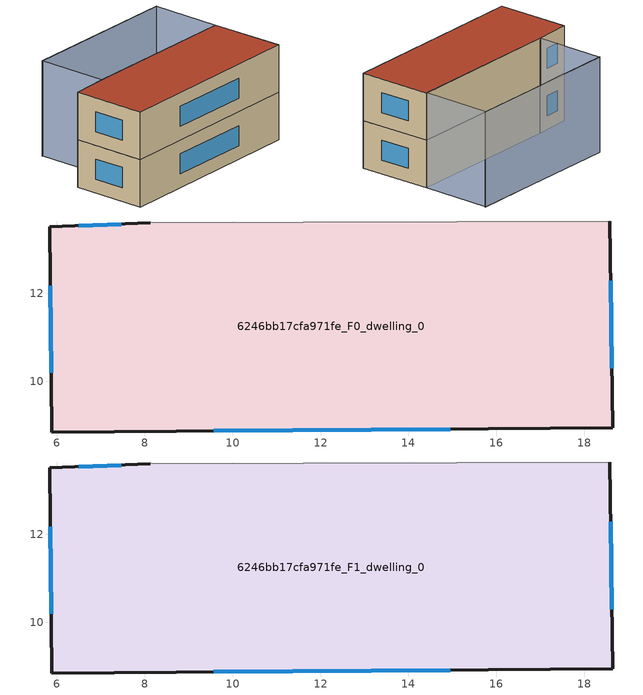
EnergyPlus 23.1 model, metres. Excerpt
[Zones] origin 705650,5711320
6246bb17cfa971fe_F0_dwelling_0
 floor ground (EU_floor_Construction): 18.58,13.65 18.65,8.94 5.88,8.85 5.84,13.52 8.12,13.6 z0
 wall outside (EU_wall_Construction): 8.12,13.6 5.84,13.52 5.88,8.85 18.65,8.94 18.58,13.65 z0:3
 wall adiabatic (EU_wall_Construction): 18.58,13.65 8.12,13.6 z0:3
 window (EU_Window_Construction): 7.46,13.58 6.5,13.55 / 18.63,10.3 18.6,12.29 / 9.57,8.87 14.95,8.91 / 5.85,12.17 5.87,10.2 z0.87:2.13
6246bb17cfa971fe_F1_dwelling_0
 floor to 6246bb17cfa971fe_F0_dwelling_0 (EU_floor_Construction): 18.58,13.65 18.65,8.94 5.88,8.85 5.84,13.52 8.12,13.6 z3
 wall outside (EU_wall_Construction): 8.12,13.6 5.84,13.52 5.88,8.85 18.65,8.94 18.58,13.65 z3:6
 wall adiabatic (EU_wall_Construction): 18.58,13.65 8.12,13.6 z3:6
 window (EU_Window_Construction): 7.46,13.58 6.5,13.55 / 18.63,10.3 18.6,12.29 / 9.57,8.87 14.95,8.91 / 5.85,12.17 5.87,10.2 z3.87:5.13
 roof outside (EU_roof_Construction): 18.65,8.94 18.58,13.65 8.12,13.6 5.84,13.52 5.88,8.85 z6
shading: 18.59,18.07 8.08,18.02 / 18.58,13.65 8.12,13.6 / 8.12,13.6 8.11,18.04 / 8.11,18.04 18.56,18.08 / 18.56,18.08 18.58,13.65 z0:6
[Building]
EU S2 Campaign: North Axis=0; Terrain=City; Solar Distribution=FullExterior
[Site:Location]
London: Latitude=51.5; Longitude=-0.5; Time Zone=0; Elevation=25
[SizingPeriod:WeatherFileDays]
AnnualSizingPeriod: Begin Month=1; Begin Day of Month=1; End Month=12; End Day of Month=31; Day of Week for Start Day=Monday; Use Weather File Daylight Saving Period=No; Use Weather File Rain and Snow Indicators=No
[MATERIAL]
EU_InternalMass_Material: Roughness=MediumRough; Thickness=0.1; Conductivity=1; Density=1800; Specific Heat=900; Thermal Absorptance=0.9; Solar Absorptance=0.7; Visible Absorptance=0.7
[MATERIAL:NOMASS] Roughness=MediumRough; Thermal Absorptance=0.9; Solar Absorptance=0.7; Visible Absorptance=0.7
Name | Thermal Resistance
EU_wall_NoMass | 0.724719
EU_roof_NoMass | 2.98947
EU_floor_NoMass | 2.39157
[WINDOWMATERIAL:SIMPLEGLAZINGSYSTEM]
EU_Window_SimpleGlazing: UFactor=2.63425; Solar Heat Gain Coefficient=0.76; Visible Transmittance=0.76
[CONSTRUCTION]
EU_wall_Construction: EU_wall_NoMass
EU_roof_Construction: EU_roof_NoMass
EU_floor_Construction: EU_floor_NoMass
EU_Window_Construction: EU_Window_SimpleGlazing
EU_InternalMass_Construction: EU_InternalMass_Material
[ZONE] Type=1; Multiplier=1; Ceiling Height=autocalculate; Volume=180.637; Floor Area=autocalculate; Part of Total Floor Area=Yes
6246bb17cfa971fe_F0_dwelling_0; 6246bb17cfa971fe_F1_dwelling_0
[INTERNALMASS] Construction=EU_InternalMass_Construction; Surface Area=60.2124
Name | Zone or ZoneList
6246bb17cfa971fe_F0_dwelling_0_EU_InternalMass | 6246bb17cfa971fe_F0_dwelling_0
6246bb17cfa971fe_F1_dwelling_0_EU_InternalMass | 6246bb17cfa971fe_F1_dwelling_0
[OTHEREQUIPMENT] Fuel Type=Electricity; Design Level Calculation Method=Watts/Area; Power per Zone Floor Area=1; Fraction Latent=0; Fraction Radiant=0; Fraction Lost=0; Carbon Dioxide Generation Rate=0; EndUse Subcategory=EU_Step8_InternalGains
Name | Zone or ZoneList or Space or SpaceList | Schedule
EU_Step8_InternalGain_6246bb17cfa971fe_F0_dwelling_0_f000 | 6246bb17cfa971fe_F0_dwelling_0 | EU_Step8_GainSchedule_6246bb17cfa971fe_F0_dwelling_0_f000
EU_Step8_InternalGain_6246bb17cfa971fe_F1_dwelling_0_f000 | 6246bb17cfa971fe_F1_dwelling_0 | EU_Step8_GainSchedule_6246bb17cfa971fe_F1_dwelling_0_f000
[ZONEVENTILATION:DESIGNFLOWRATE] Schedule=EU_AlwaysOn; Design Flow Rate Calculation Method=AirChanges/Hour; Air Changes per Hour=0.418135; Ventilation Type=Natural; Fan Pressure Rise=0; Fan Total Efficiency=1; Constant Term Coefficient=1; Temperature Term Coefficient=0; Velocity Term Coefficient=0; Velocity Squared Term Coefficient=0; Minimum Indoor Temperature=-100; Maximum Indoor Temperature=100; Delta Temperature=-100; Minimum Outdoor Temperature=-100; Maximum Outdoor Temperature=100; Maximum Wind Speed=40
Name | Zone or ZoneList or Space or SpaceList
EU_ConstantAir_6246bb17cfa971fe_F0_dwelling_0 | 6246bb17cfa971fe_F0_dwelling_0
EU_ConstantAir_6246bb17cfa971fe_F1_dwelling_0 | 6246bb17cfa971fe_F1_dwelling_0
[HVACTEMPLATE:THERMOSTAT] Constant Heating Setpoint=20; Constant Cooling Setpoint=50
EU_HeatOnly_6246bb17cfa971fe_F0_dwelling_0; EU_HeatOnly_6246bb17cfa971fe_F1_dwelling_0
[HVACTEMPLATE:ZONE:IDEALLOADSAIRSYSTEM] System Availability Schedule=EU_AlwaysOn; Maximum Heating Supply Air Temperature=50; Minimum Cooling Supply Air Temperature=13; Maximum Heating Supply Air Humidity Ratio=0.0156; Minimum Cooling Supply Air Humidity Ratio=0.0077; Heating Limit=NoLimit; Cooling Limit=NoLimit; Heating Availability Schedule=EU_AlwaysOn; Cooling Availability Schedule=EU_CoolingOff; Dehumidification Control Type=ConstantSensibleHeatRatio; Cooling Sensible Heat Ratio=0.7; Dehumidification Setpoint=60; Humidification Control Type=None; Humidification Setpoint=30; Outdoor Air Method=None; Outdoor Air Flow Rate per Person=0.00944; Outdoor Air Flow Rate per Zone Floor Area=0; Outdoor Air Flow Rate per Zone=0; Demand Controlled Ventilation Type=None; Outdoor Air Economizer Type=NoEconomizer; Heat Recovery Type=None; Sensible Heat Recovery Effectiveness=0.7; Latent Heat Recovery Effectiveness=0.65
Name | Template Thermostat
6246bb17cfa971fe_F0_dwelling_0 | EU_HeatOnly_6246bb17cfa971fe_F0_dwelling_0
6246bb17cfa971fe_F1_dwelling_0 | EU_HeatOnly_6246bb17cfa971fe_F1_dwelling_0
[SIZING:ZONE] Zone Cooling Design Supply Air Temperature Input Method=SupplyAirTemperature; Zone Cooling Design Supply Air Temperature=13; Zone Heating Design Supply Air Temperature Input Method=SupplyAirTemperature; Zone Heating Design Supply Air Temperature=50; Zone Cooling Design Supply Air Humidity Ratio=0.008; Zone Heating Design Supply Air Humidity Ratio=0.008; Cooling Design Air Flow Method=DesignDay; Cooling Design Air Flow Rate=0; Cooling Minimum Air Flow per Zone Floor Area=0.000762; Cooling Minimum Air Flow=0; Cooling Minimum Air Flow Fraction=0.2; Heating Design Air Flow Method=DesignDay; Heating Design Air Flow Rate=0; Heating Maximum Air Flow per Zone Floor Area=0.002032; Heating Maximum Air Flow=0.141576; Heating Maximum Air Flow Fraction=0.3; Account for Dedicated Outdoor Air System=No; Dedicated Outdoor Air System Control Strategy=NeutralSupplyAir; Dedicated Outdoor Air Low Setpoint Temperature for Design=autosize; Dedicated Outdoor Air High Setpoint Temperature for Design=autosize; Zone Load Sizing Method=Sensible Load Only No Latent Load; Zone Latent Cooling Design Supply Air Humidity Ratio Input Method=HumidityRatioDifference; Zone Cooling Design Supply Air Humidity Ratio Difference=0.005; Zone Latent Heating Design Supply Air Humidity Ratio Input Method=HumidityRatioDifference; Zone Humidification Design Supply Air Humidity Ratio Difference=0.005
6246bb17cfa971fe_F0_dwelling_0; 6246bb17cfa971fe_F1_dwelling_0
[SCHEDULE:CONSTANT]
Name | Hourly Value
EU_AlwaysOn | 1
EU_CoolingOff | 0
[SCHEDULE:FILE] Column Number=1; Rows to Skip at Top=0; Number of Hours of Data=8760; Column Separator=Comma; Interpolate to Timestep=No; Minutes per Item=60; Adjust Schedule for Daylight Savings=Yes
Name | File
EU_Step8_GainSchedule_6246bb17cfa971fe_F0_dwelling_0_f000 | ../../schedules/6246bb17cfa971fe/6246bb17cfa971fe_F0_dwelling_0_f000_gain.csv
EU_Step8_GainSchedule_6246bb17cfa971fe_F1_dwelling_0_f000 | ../../schedules/6246bb17cfa971fe/6246bb17cfa971fe_F1_dwelling_0_f000_gain.csv
